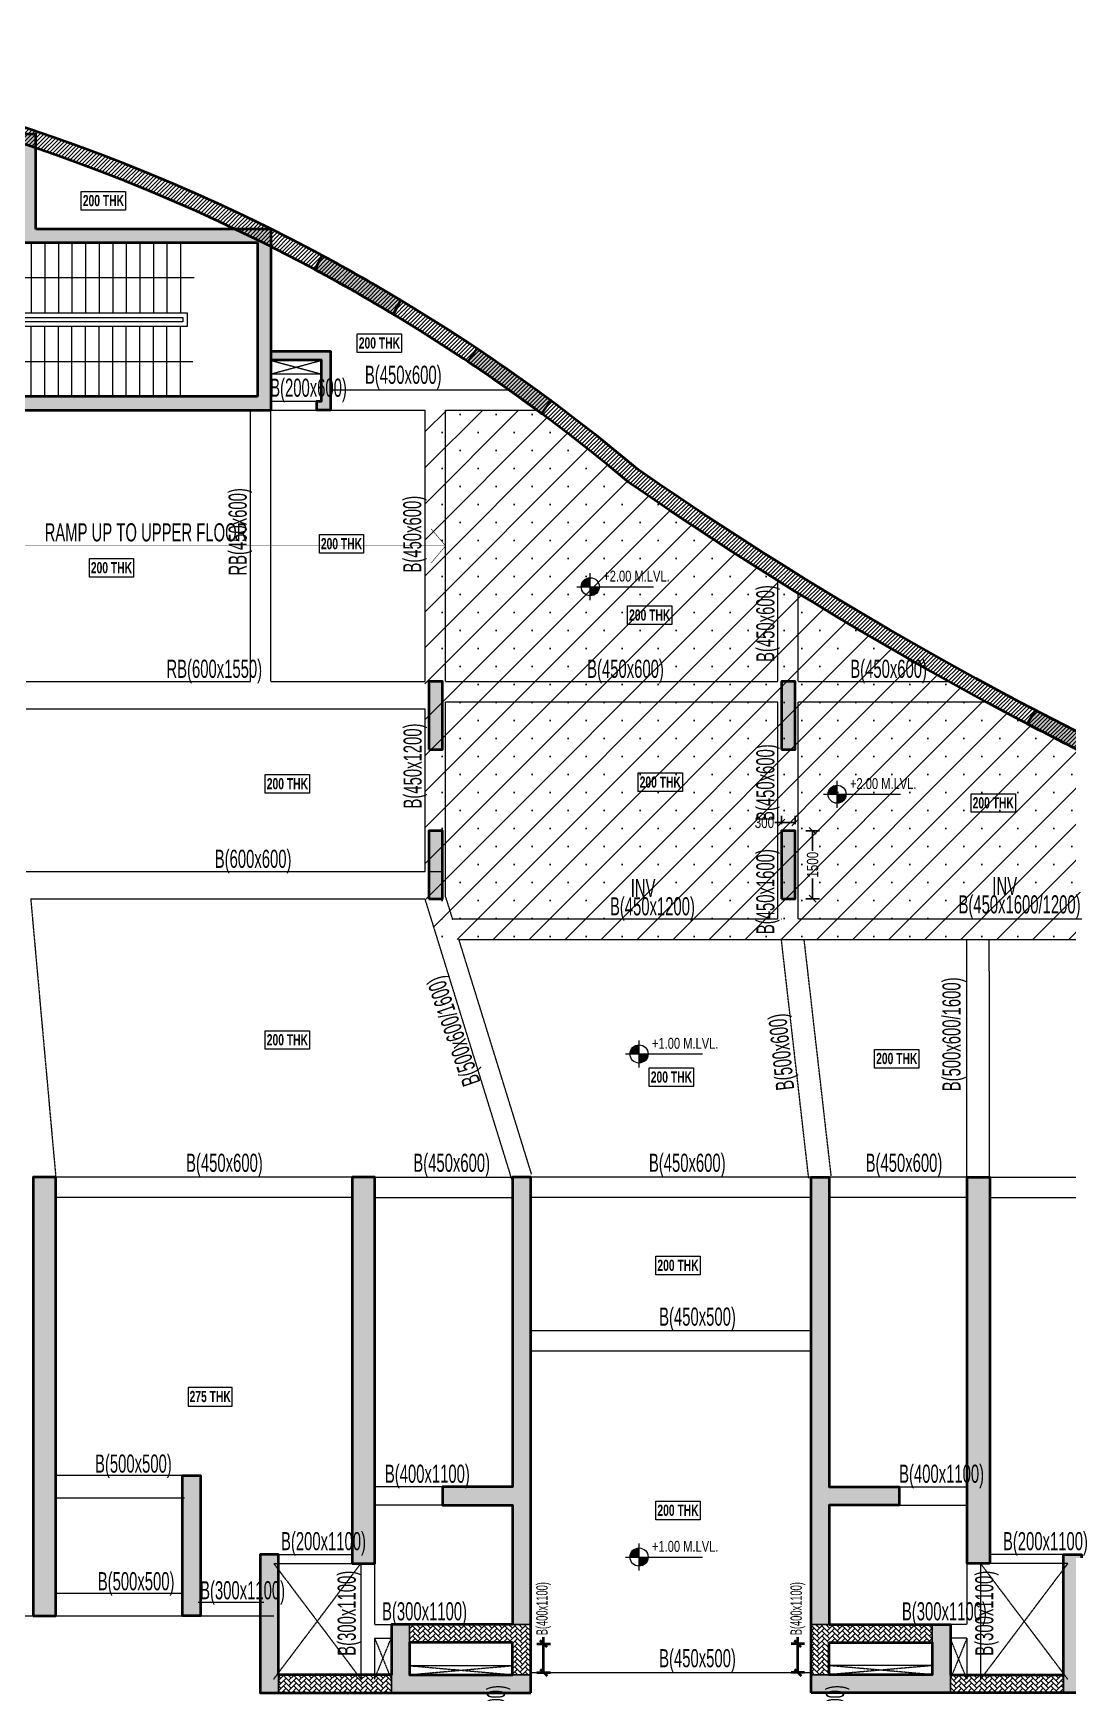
# Model space of a CAD drawing. Header units: millimetres. Extents: x 15 to 343839, y 33 to 62854.
# Drawn here: x 21381 to 44258, y 24560 to 61241 of the extents above; entities that cross this region are included whole.
import ezdxf

# ---------------------------------------------------------------- set-up
doc = ezdxf.new("R2010")
doc.units = ezdxf.units.MM
doc.linetypes.add('HIDDEN', pattern=[0.375, 0.25, -0.125])
for name, color, linetype, lineweight in [('A-ANNO-DIMS', 8, 'Continuous', 15), ('A-DETL-MISC', 35, 'Continuous', 15), ('A-FLOR-IDEN', 11, 'Continuous', 9), ('A-HIDD-ABVE', 8, 'HIDDEN', 20), ('G-____-____-DIMS', 7, 'Continuous', 9), ('S-BEAM', 7, 'Continuous', 18), ('S-BEAM-IDEN', 2, 'Continuous', 9), ('S-COL HATCH', 9, 'Continuous', 0), ('S-COLS', 5, 'Continuous', 35)]:
    doc.layers.add(name, color=color, linetype=linetype, lineweight=lineweight)
doc.layers.add('changes', color=7, linetype='Continuous')
doc.layers.add('HATCH', color=8, linetype='Continuous')
doc.styles.add('Dim.s & Anno.(Misc.)', font='ARIALN.TTF')
doc.styles.add('SOBHA', font='swisscl.ttf')
doc.styles.add('Swis721 LtCn BT', font='swisscl.ttf', dxfattribs={"width": 0.9, "height": 233.3551617873649})
doc.styles.add('Swis721 LtCn BT_1', font='swisscl.ttf', dxfattribs={"height": 239.9999999999999})
doc.styles.add('Swis721 LtCn BT_B', font='', dxfattribs={"width": 0.9, "height": 246.9183359013865})
doc.styles.get('Swis721 LtCn BT_B').set_extended_font_data('Swis721 LtCn BT', bold=True)
doc.dimstyles.new('A-GFC-100', dxfattribs={"dimscale": 100, "dimtxt": 1.75, "dimasz": 1.5, "dimexe": 1.5, "dimexo": 0, "dimgap": 1, "dimtad": 1, "dimdsep": 46, "dimtxsty": 'Dim.s & Anno.(Misc.)', "dimblk": 'ARCHTICK', "dimcen": 0, "dimdle": 1.5, "dimclrd": 256, "dimclre": 8, "dimclrt": 6, "dimazin": 2, "dimtfac": 1, "dimtix": 1, "dimtmove": 2, "dimatfit": 3, "dimfxl": 1, "dimtolj": 1, "dimlwd": -1, "dimlwe": 9, "dimarcsym": 0})
doc.dimstyles.new('S-100', dxfattribs={"dimscale": 100, "dimtxt": 2.5, "dimasz": 1.5, "dimexe": 1.5, "dimexo": 1.5, "dimgap": 0.1, "dimtad": 0, "dimdec": 0, "dimrnd": 0.0005, "dimzin": 0, "dimdsep": 46, "dimtxsty": 'SOBHA', "dimblk": 'OBLIQUE', "dimcen": 0.09, "dimclrd": 8, "dimclre": 8, "dimclrt": 6, "dimadec": 0, "dimazin": 0, "dimtfac": 1, "dimtdec": 0, "dimtofl": 0, "dimtmove": 0, "dimatfit": 3, "dimfxl": 1.5, "dimfxlon": 1, "dimtolj": 1, "dimtzin": 0, "dimlwd": -1, "dimlwe": -1, "dimarcsym": 0})
pattern_1 = [(45, (-31966103.1804494, 21022167.40844137), (0, 113.1370849898476), [240, -80]), (135, (-31966046.6119069, 21022223.97698387), (8.9e-15, 113.1370849898476), [240, -80])]
pattern_2 = [(45, (-31794446.85419369, 20735559.7480981), (0, 113.1370849898476), [240, -80]), (135, (-31794390.28565119, 20735616.3166406), (8.9e-15, 113.1370849898476), [240, -80])]

# ---------------------------------------------------------------- blocks, each defined once
blk = doc.blocks.new('_ARCHTICK')
at = {"color": 0, "linetype": 'ByBlock', "const_width": 0.15}
blk.add_lwpolyline([(-0.5, -0.5), (0.5, 0.5)], dxfattribs=at)
blk = doc.blocks.new('Spot Elevations - M_Spot Elevation - Target Filled-23738-FIRST FLOOR  FRAMING PLAN _NTA_')
at = {"layer": 'G-____-____-DIMS'}
h = blk.add_hatch(color=256, dxfattribs=at)
edge = h.paths.add_edge_path(flags=0)
edge.add_line((1.6e-15, 0), (-1.999999999999998, 0))
edge.add_arc((-2.6e-15, 1.9e-15), 1.999999999999994, 90.00000000000023, 180.0000000000001, ccw=False)
edge.add_line((1.6e-15, 1.999999999999998), (1.6e-15, 0))
h = blk.add_hatch(color=256, dxfattribs=at)
edge = h.paths.add_edge_path(flags=0)
edge.add_line((1.6e-15, 0), (2.000000000000003, 0))
edge.add_arc((9e-15, -5.8e-15), 1.999999999999992, 269.9999999999993, 359.99999999999983, ccw=False)
edge.add_line((1.6e-15, -1.999999999999999), (1.6e-15, 0))
for p, q in [((-2.999999999999997, 0), (14, 0)), ((1.9e-15, -2.999999999999999), (1.9e-15, 2.999999999999999))]:
    blk.add_line(p, q, dxfattribs=at)
blk.add_circle((1.6e-15, 0), 2.000000000000001, dxfattribs=at)
blk = doc.blocks.new('A$C89844c14')
at = {"layer": 'S-COL HATCH', "transparency": 33554687}
h = blk.add_hatch(dxfattribs=at)
h.set_pattern_fill('ANSI31', color=256, scale=500)
h.set_pattern_definition([(45, (-31243118.95039071, 21573255.04475099), (-44.19417382415922, 44.19417382415922), [])])
edge = h.paths.add_edge_path()
edge.add_line((-12641.36437787861, -10574.03004626185), (46763.39400777965, -10574.03004626185))
edge.add_line((46763.39400777965, -10574.03004626185), (50158.63604889065, -10423.83620051294))
edge.add_line((50158.63604889065, -10423.83620051294), (50158.63604889065, 18363.45195051283))
edge.add_arc((65986.83610693365, 101151.7779547721), 84287.8332837242, 235.3318360843077, 259.1763076908551, ccw=False)
edge.add_arc((-8442.753611341119, 269.379661232233), 41199.68046838963, 49.9961516128636, 101.0852321286915)
edge.add_line((-16364.17637338489, 40700.36693736166), (-15223.62516012043, 21151.17039509863))
edge.add_line((-15223.62516012043, 21151.17039509863), (-12641.36437787861, 21151.17039486021))
edge.add_line((-12641.36437787861, 21151.17039486021), (-12641.36437787861, -10574.03004626185))
edge = h.paths.add_edge_path(flags=16)
edge.add_line((-12291.36437835544, -10224.03004578501), (46755.65639505535, -10224.03004578501))
edge.add_line((46755.65639505535, -10224.03004578501), (49808.63604841381, -10088.97671297937))
edge.add_line((49808.63604841381, -10088.97671297937), (49808.63604841381, 18074.53277989477))
edge.add_arc((65986.83610427752, 101151.777949918), 84637.83327854906, 235.3207608542366, 258.9803174311657, ccw=False)
edge.add_arc((-8442.753610882908, 269.3796631880104), 40849.68046623029, 49.97334944151059, 100.6567920093794)
edge.add_line((-15996.90336217731, 40414.50658699125), (-14893.4499033913, 21501.17039509863))
edge.add_line((-14893.4499033913, 21501.17039509863), (-12291.36437835544, 21501.17039462179))
edge.add_line((-12291.36437835544, 21501.17039462179), (-12291.36437835544, -10224.03004578501))
h = blk.add_hatch(color=256, dxfattribs=at)
h.dxf.hatch_style = 1
h.paths.add_polyline_path([(9116.98672829941, 37152.32847986743), (4718.410191729665, 37152.32847986743), (4718.410191729665, 38940.81823940575, 0.0061394084809778), (3764.870239019394, 39252.32868109271), (2318.410443499685, 39252.32868109271), (2318.410355761647, 38452.32847986743), (2618.410192206502, 38452.32847986743), (2618.410192206502, 38952.32868109271), (4418.410191729665, 38952.32868109271), (4418.410191729665, 37152.32847986743), (2618.410192206502, 37152.32847986743), (2618.410192206502, 37452.32847986743), (2318.410271838307, 37452.32847986743), (2318.410166934133, 34902.32847986743), (2618.410191729665, 34902.32847986743), (2618.410191729665, 36852.32847986743), (9618.410192206504, 36852.32847986743), (9618.410192206504, 33452.32847962901), (2618.410191729665, 33452.32847962901), (2618.410191729665, 33652.32847986743), (2318.410192206502, 33652.32847986743), (2318.410192206502, 33152.32847962901), (9918.41019268334, 33152.32847962901), (9918.41019268334, 36759.98198723793, 0.005461092932289)])
h = blk.add_hatch(color=256, dxfattribs=at)
h.dxf.hatch_style = 1
h.paths.add_polyline_path([(4718.410191729665, 39252.32868109271), (3764.870239019394, 39252.32868109271, -0.0061394084809777), (4718.410191729665, 38940.81823940575)])
h = blk.add_hatch(color=256, dxfattribs=at)
h.dxf.hatch_style = 1
h.paths.add_polyline_path([(9916.488125164064, 37152.32847986743), (9116.98672829941, 37152.32847986743, -0.0054610929322891), (9918.41019268334, 36759.98198723793)])
h = blk.add_hatch(color=256, dxfattribs=at)
h.dxf.hatch_style = 1
h.paths.add_polyline_path([(11048.92116140947, 36566.86073822156), (10883.09765475243, 36258.63587787375, -0.0119099194119703), (12621.80857507884, 35269.11350852624), (12787.81885411963, 35577.68553232029, 0.011811406777988)])
h = blk.add_hatch(color=256, dxfattribs=at)
h.dxf.hatch_style = 1
h.paths.add_polyline_path([(14465.38931171223, 34513.35306438059), (14270.55549418181, 34222.59580556676, -0.0119099194350363), (15905.50230845436, 33069.67815620452), (16100.55556829646, 33360.76290838793, 0.0118114067623344)])
h = blk.add_hatch(color=256, dxfattribs=at)
h.dxf.hatch_style = 1
h.paths.add_polyline_path([(11228.40951917693, 34451.18865903467), (9918.410194970667, 34451.16267657652), (9918.412713244557, 34251.15960171819), (11028.40955301747, 34251.18161733449), (11028.44738690555, 33351.16267636418), (10928.43067152798, 33351.18271977827), (10928.43461797759, 33152.32848249003), (11228.43530390039, 33151.15871177241), (11228.4095191732, 33351.16267636791)])
h = blk.add_hatch(color=256, dxfattribs=at)
h.dxf.hatch_style = 1
h.paths.add_polyline_path([(13404.06315256283, 25652.33507237211), (13704.06315097958, 25652.33507307246), (13704.06314678862, 27152.33507307246), (13404.06314883753, 27152.33507237211)])
h = blk.add_hatch(color=256, dxfattribs=at)
h.dxf.hatch_style = 1
h.paths.add_polyline_path([(13404.06326432153, 25652.3350940235), (13704.06326413527, 25652.3350940235), (13704.06326413527, 27152.3350940235), (13404.06326432153, 27152.3350940235)])
h = blk.add_hatch(color=256, dxfattribs=at)
h.dxf.hatch_style = 1
h.paths.add_polyline_path([(21204.06315097958, 25652.33509332687), (21504.06315265596, 25652.3350940235), (21504.06314893067, 27152.3350940235), (21204.06314678863, 27152.33509332687)])
h = blk.add_hatch(color=256, dxfattribs=at)
h.dxf.hatch_style = 1
h.paths.add_polyline_path([(21204.06326460093, 25652.3350940235), (21504.06326255202, 25652.3350940235), (21504.06326255202, 27152.3350940235), (21204.06326460093, 27152.3350940235)])
h = blk.add_hatch(color=256, dxfattribs=at)
h.dxf.hatch_style = 1
h.paths.add_polyline_path([(28423.99673158675, 25307.0760040693), (28605.68384588138, 25607.67662080005, -0.0060300541328902), (26819.177078031, 26518.35735208914), (26637.80549352989, 26218.27875832841, 0.0060046413283246)])
h = blk.add_hatch(color=256, dxfattribs=at)
h.dxf.hatch_style = 1
h.paths.add_polyline_path([(13404.06315815076, 22352.34440836683), (13704.06315982714, 22352.34440860152), (13704.06315610185, 23852.34440860152), (13404.06315489113, 23852.34440836683)])
h = blk.add_hatch(color=256, dxfattribs=at)
h.dxf.hatch_style = 1
h.paths.add_polyline_path([(13404.06326292455, 22352.34442955628), (13704.06326273829, 22352.34442955628), (13704.06326273829, 23852.34442955628), (13404.06326292455, 23852.34442955628)])
h = blk.add_hatch(color=256, dxfattribs=at)
h.dxf.hatch_style = 1
h.paths.add_polyline_path([(21204.0631602928, 22352.34442885593), (21504.06315870956, 22352.34442955628), (21504.06315591559, 23852.34442955628), (21204.06315610185, 23852.34442885593)])
h = blk.add_hatch(color=256, dxfattribs=at)
h.dxf.hatch_style = 1
h.paths.add_polyline_path([(21204.06326273829, 22352.34442955628), (21504.06326115504, 22352.34442955628), (21504.06326115504, 23852.34442955628), (21204.06326273829, 23852.34442955628)])
at = {"layer": 'S-COLS'}
for p, q in [((4718.410191729665, 39252.32868109271, 5.384398549e-07), (2318.410443499685, 39252.32868109271, 3.28693309e-07)), ((4718.410191729665, 37152.32847986743, 2.087540928e-07), (4718.410191729665, 39252.32868109271, 5.384398549e-07)), ((9918.41019268334, 37152.32847986743), (4718.410191729665, 37152.32847986743, 2.087540928e-07)), ((9918.41019268334, 33152.32847962901), (9918.41019268334, 37152.32847986743)), ((2618.410191729665, 36852.32847986743), (9618.410192206504, 36852.32847986743)), ((9618.410192206504, 36852.32847986743), (9618.410192206504, 33452.32847962901)), ((9618.410192206504, 33452.32847962901), (2618.410191729665, 33452.32847962901)), ((2318.410192206502, 33152.32847962901), (9918.41019268334, 33152.32847962901))]:
    blk.add_line(p, q, dxfattribs=at)
for points, elevation in [([(-12641.36437787861, -10574.03004626185), (46763.39400777965, -10574.03004626185), (50158.63604889065, -10423.83620051294), (50158.63604889065, 18363.45195051283, -0.104418166803797), (18042.01030120998, 31828.38711067289, 0.2266855225477514), (-16364.17637338489, 40700.36693736166), (-15223.62516012043, 21151.17039509863), (-12641.36437787861, 21151.17039486021)], -9.701837e-10), ([(-12291.36437835544, -10224.03004578501), (46755.65639505535, -10224.03004578501), (49808.63604841381, -10088.97671297937), (49808.63604841381, 18074.53277989477, -0.1036025941680122), (17829.4674840942, 31549.83351107687, 0.2248253873117498), (-15996.90336217731, 40414.50658699125), (-14893.4499033913, 21501.17039509863), (-12291.36437835544, 21501.17039462179)], -3.2951e-10)]:
    blk.add_lwpolyline(points, format="xyb", close=True, dxfattribs=dict(at, elevation=elevation))
at = {"layer": 'S-COLS', "elevation": -8.166589e-10}
for points in [[(12787.81885708123, 35577.6855305396, 0.011811406798394), (11048.92116140947, 36566.86073822156), (10883.09765475243, 36258.63587787375, -0.0119099194119703), (12621.80857507884, 35269.11350852624), (12787.81885428726, 35577.68553263322)], [(14465.38931160793, 34513.35306422413), (14270.55549418181, 34222.59580556676, -0.0119099194350363), (15905.50230845436, 33069.67815620452), (16100.55556829646, 33360.76290838793, 0.0118114067829311), (14465.38930881396, 34513.35306632147)], [(26637.80548092351, 26218.27876495197, 0.0060046413709705), (28423.99673158675, 25307.0760040693), (28605.68384588138, 25607.67662080005, -0.0060300541328902), (26819.177078031, 26518.35735208914), (26637.8054930307, 26218.2787575014)]]:
    blk.add_lwpolyline(points, format="xyb", dxfattribs=at)
at = {"layer": 'S-COLS', "elevation": -9.924532e-10}
blk.add_lwpolyline([(9918.410194970667, 34451.16267657652), (11228.40951917693, 34451.18865903467), (11228.4095191732, 33351.16267636791), (11228.43530390039, 33151.15871177241), (10928.43461797759, 33152.32848249003), (10928.43067152798, 33351.18271977827), (11028.44738690555, 33351.16267636418), (11028.40955301747, 34251.18161733449), (9918.412713244557, 34251.15960171819), (9918.410194970667, 34451.16267657652)], dxfattribs=at)
at = {"layer": 'S-COLS', "elevation": -8.166589e-10}
for points in [[(13404.06315256283, 25652.33507237211), (13704.06315097958, 25652.33507307246), (13704.06314678862, 27152.33507307246), (13404.06314883753, 27152.33507237211)], [(13404.06326432153, 25652.3350940235), (13704.06326413527, 25652.3350940235), (13704.06326413527, 27152.3350940235), (13404.06326432153, 27152.3350940235)], [(21204.06315097958, 25652.33509332687), (21504.06315265596, 25652.3350940235), (21504.06314893067, 27152.3350940235), (21204.06314678863, 27152.33509332687)], [(21204.06326460093, 25652.3350940235), (21504.06326255202, 25652.3350940235), (21504.06326255202, 27152.3350940235), (21204.06326460093, 27152.3350940235)], [(13404.06315815076, 22352.34440836683), (13704.06315982714, 22352.34440860152), (13704.06315610185, 23852.34440860152), (13404.06315489113, 23852.34440836683)], [(13404.06326292455, 22352.34442955628), (13704.06326273829, 22352.34442955628), (13704.06326273829, 23852.34442955628), (13404.06326292455, 23852.34442955628)], [(21204.0631602928, 22352.34442885593), (21504.06315870956, 22352.34442955628), (21504.06315591559, 23852.34442955628), (21204.06315610185, 23852.34442885593)], [(21204.06326273829, 22352.34442955628), (21504.06326115504, 22352.34442955628), (21504.06326115504, 23852.34442955628), (21204.06326273829, 23852.34442955628)]]:
    blk.add_lwpolyline(points, close=True, dxfattribs=at)
blk = doc.blocks.new('_OBLIQUE')
at = {"color": 0, "linetype": 'ByBlock'}
blk.add_line((-0.5, -0.5), (0.5, 0.5), dxfattribs=at)
blk = doc.blocks.new('*D24')
at = {"layer": 'S-COLS', "color": 8, "transparency": 16777216}
for p, q in [((32667.76176927862, 25642.34094485674), (32667.76176927862, 25792.34094485674)), ((32517.76176927863, 25642.34094485674), (32817.76176927862, 25642.34094485674)), ((32667.76176927862, 25009.840757985), (32667.76176927862, 25642.34094485674)), ((32517.76176927863, 25009.840757985), (32817.76176927862, 25009.840757985))]:
    blk.add_line(p, q, dxfattribs=at)
at = {"layer": 'S-COLS', "color": 8, "transparency": 16777216, "xscale": 150, "yscale": 150, "zscale": 150}
for p, rotation in [((32667.76176927862, 25642.34094485674), 90), ((32667.76176927862, 25009.840757985), 270)]:
    blk.add_blockref('_OBLIQUE', p, dxfattribs=dict(at, rotation=rotation))
at = {"layer": 'S-COLS', "color": 6, "transparency": 16777216, "insert": (32667.76176927862, 26419.11682952251), "char_height": 250, "attachment_point": 5, "rotation": 90, "style": 'SOBHA'}
blk.add_mtext('\\A1;{\\W0.8;\\C2;B(400x1100)}', dxfattribs=at)
blk = doc.blocks.new('*D25')
at = {"layer": 'S-COLS', "color": 8, "transparency": 16777216}
for p, q in [((38288.47285912065, 25642.34094485674), (38288.47285912065, 25792.34094485674)), ((38438.47285912064, 25642.34094485674), (38138.47285912065, 25642.34094485674)), ((38288.47285912065, 25009.840757985), (38288.47285912065, 25642.34094485674)), ((38438.47285912064, 25009.840757985), (38138.47285912065, 25009.840757985))]:
    blk.add_line(p, q, dxfattribs=at)
at = {"layer": 'S-COLS', "color": 8, "transparency": 16777216, "xscale": 150, "yscale": 150, "zscale": 150}
for p, rotation in [((38288.47285912065, 25642.34094485674), 90), ((38288.47285912065, 25009.840757985), 270)]:
    blk.add_blockref('_OBLIQUE', p, dxfattribs=dict(at, rotation=rotation))
at = {"layer": 'S-COLS', "color": 6, "transparency": 16777216, "insert": (38288.47285912065, 26419.11682952251), "char_height": 250, "attachment_point": 5, "rotation": 90, "style": 'SOBHA'}
blk.add_mtext('\\A1;{\\W0.8;\\C2;B(400x1100)}', dxfattribs=at)
blk = doc.blocks.new('A$C0921b736')
at = {"layer": 'S-COL HATCH', "transparency": 33554687}
h = blk.add_hatch(color=256, dxfattribs=at)
h.dxf.hatch_style = 1
h.paths.add_polyline_path([(12524.977809906, 12975.20534372329), (13025.00312328338, 12975.20534372329), (13025.00312328338, 22675.20470356941), (12524.977809906, 22675.20470356941)])
h = blk.add_hatch(color=256, dxfattribs=at)
h.dxf.hatch_style = 1
h.paths.add_polyline_path([(19575.00293970108, 14135.19997811317), (20075.00294017792, 14135.19997811317), (20075.00294017792, 22675.19536566734), (19575.00293970108, 22675.19536566734)])
h = blk.add_hatch(color=256, dxfattribs=at)
h.dxf.hatch_style = 1
h.paths.add_polyline_path([(23525.00294017792, 22675.19536566734), (23125.00293970108, 22675.19536566734), (23125.00293970108, 15825.19997811317), (21574.99893379211, 15825.19997811317), (21574.99893379211, 15425.19675477594), (23125.00293970108, 15425.19675477594), (23125.00293970108, 12785.19997835159), (23525.00294017792, 12785.19997835159)])
h = blk.add_hatch(color=256, dxfattribs=at)
h.dxf.hatch_style = 1
h.paths.add_polyline_path([(29725.00351956487, 12785.19997835159), (30125.0035200417, 12785.19997835159), (30125.0035200417, 15425.19675477594), (31675.00752595067, 15425.19675477594), (31675.00752595067, 15825.19997811317), (30125.0035200417, 15825.19997811317), (30125.0035200417, 22675.19536566734), (29725.00351956487, 22675.19536566734)])
h = blk.add_hatch(color=256, dxfattribs=at)
h.dxf.hatch_style = 1
h.paths.add_polyline_path([(33675.0035200417, 14135.19997811317), (33175.00351956487, 14135.19997811317), (33175.00351956487, 22675.19536566734), (33675.0035200417, 22675.19536566734)])
h = blk.add_hatch(color=256, dxfattribs=at)
h.dxf.hatch_style = 1
h.paths.add_polyline_path([(15825.00276660919, 12975.20483279228), (16225.00276660919, 12975.20483279228), (16225.00290727615, 16075.19992899895), (15825.00277738273, 16075.19993472099)])
h = blk.add_hatch(color=256, dxfattribs=at)
h.dxf.hatch_style = 1
h.paths.add_polyline_path([(17945.00293970108, 14335.19997906685), (17545.00293970108, 14335.19997906685), (17545.00293970108, 11275.19985723495), (17945.00293970108, 11275.19985723495), (17945.00293970108, 11675.19985628128)])
h = blk.add_hatch(color=256, dxfattribs=at)
h.dxf.hatch_style = 1
h.paths.add_polyline_path([(35305.00352004171, 11675.19985628128), (35305.00352004171, 11275.19985723495), (35705.00352004171, 11275.19985723495), (35705.00352004171, 14335.19997906685), (35305.00352004171, 14335.19997906685)])
h = blk.add_hatch(color=256, dxfattribs=at)
h.dxf.hatch_style = 1
h.paths.add_polyline_path([(23525.00294017792, 11275.19985723495), (23525.00294017792, 11675.19985628128), (23125.00293970108, 11675.19985628128), (20845.00294017792, 11675.19985628128), (20845.00294017792, 12385.19997835159), (20845.00294017792, 12785.19997835159), (20445.00294160843, 12785.19997835159), (20445.00294160843, 11675.19985628128), (20445.00294160843, 11275.19985723495)])
at = {"layer": 'S-COL HATCH'}
h = blk.add_hatch(dxfattribs=at)
h.set_pattern_fill('AR-HBONE', color=256, scale=20)
h.set_pattern_definition(pattern_2)
h.paths.add_polyline_path([(23125.00294017792, 12385.19997835159), (23125.00293970108, 11692.47018022835), (23125.00640951097, 11692.46977652982), (23125.00640999153, 11675.19985628128), (23525.00294018164, 11675.19985628128), (23525.00294017792, 12785.19997835159), (20845.00294017792, 12785.19997835159), (20845.00294017792, 12485.19997859001), (20845.00294065476, 12385.19997835159)])
at = {"layer": 'S-COL HATCH', "transparency": 33554687}
h = blk.add_hatch(color=256, dxfattribs=at)
h.dxf.hatch_style = 1
h.paths.add_polyline_path([(32805.00351813436, 11275.19985723495), (32805.00351813436, 11675.19985628128), (32805.00351813436, 12785.19997835159), (32405.00351956487, 12785.19997835159), (32405.00351956487, 12385.19997835159), (32405.00351956487, 11675.19985628128), (30125.0035200417, 11675.19985628128), (29725.00351956487, 11675.19985628128), (29725.00351956487, 11275.19985723495)])
at = {"layer": 'S-COL HATCH'}
h = blk.add_hatch(dxfattribs=at)
h.set_pattern_fill('AR-HBONE', color=256, scale=20)
h.set_pattern_definition(pattern_2)
h.paths.add_polyline_path([(30125.00351956487, 12385.19997835159), (30125.0035200417, 11692.47018022835), (30125.00005023182, 11692.46977652982), (30125.00004975125, 11675.19985628128), (29725.00351956114, 11675.19985628128), (29725.00351956487, 12785.19997835159), (32405.00351956487, 12785.19997835159), (32405.00351956487, 12485.19997859001), (32405.00351908803, 12385.19997835159)])
h = blk.add_hatch(dxfattribs=at)
h.set_pattern_fill('AR-HBONE', color=256, scale=20)
h.set_pattern_definition(pattern_1)
h.paths.add_polyline_path([(20445.00294160843, 11275.19985723495), (20445.00294160843, 11675.19985628128), (17945.00293970108, 11675.19985628128), (17945.00293970108, 11275.19985723495)])
h = blk.add_hatch(dxfattribs=at)
h.set_pattern_fill('AR-HBONE', color=256, scale=20)
h.set_pattern_definition(pattern_1)
h.paths.add_polyline_path([(35305.00352004171, 11275.19985723495), (35305.00352004171, 11675.19985628128), (32805.00351813436, 11675.19985628128), (32805.00351813436, 11275.19985723495)])
at = {"layer": 'changes'}
for p, q in [((20845.00294017792, 12385.19997835159), (20845.00294017792, 12785.19997835159)), ((23125.00293970108, 12785.19997835159), (23525.00294017792, 12785.19997835159)), ((30125.0035200417, 12785.19997835159), (29725.00351956487, 12785.19997835159)), ((32405.00351956487, 12385.19997835159), (32405.00351956487, 12785.19997835159)), ((17945.00293970108, 11675.19985628128), (17945.00293970108, 11275.19985723495)), ((20445.00294160843, 11675.19985628128), (20445.00294160843, 11275.19985723495)), ((23125.00293970108, 11675.19985628128), (23525.00294017792, 11675.19985628128)), ((30125.0035200417, 11675.19985628128), (29725.00351956487, 11675.19985628128)), ((32805.00351813436, 11675.19985628128), (32805.00351813436, 11275.19985723495)), ((35305.00352004171, 11675.19985628128), (35305.00352004171, 11275.19985723495))]:
    blk.add_line(p, q, dxfattribs=at)
at = {"layer": 'S-COLS'}
for points, elevation in [([(12524.977809906, 12975.20534372329), (13025.00312328338, 12975.20534372329), (13025.00312328338, 22675.20470356941), (12524.977809906, 22675.20470356941)], -7.379508e-10), ([(15825.00277738273, 16075.19993472099), (16225.00290727615, 16075.19992899895), (16225.00276660919, 12975.20483279228), (15825.00276660919, 12975.20483279228)], -7.381996e-10)]:
    blk.add_lwpolyline(points, close=True, dxfattribs=dict(at, elevation=elevation))
for points in [[(23525.00294017792, 11275.19985723495), (23525.00294017792, 22675.19536566734), (23125.00293970108, 22675.19536566734), (23125.00293970108, 15825.19997811317), (21574.99893379211, 15825.19997811317), (21574.99893379211, 15425.19675477594), (23125.00293970108, 15425.19675477594), (23125.00293970108, 12785.19997835159), (20445.00294160843, 12785.19997835159), (20445.00294160843, 11675.19985628128), (17945.00293970108, 11675.19985628128), (17945.00293970108, 14335.19997906685), (17545.00293970108, 14335.19997906685), (17545.00293970108, 11275.19985723495), (23525.00294017792, 11275.19985723495)], [(29725.00351956487, 11275.19985723495), (29725.00351956487, 22675.19536566734), (30125.0035200417, 22675.19536566734), (30125.0035200417, 15825.19997811317), (31675.00752595067, 15825.19997811317), (31675.00752595067, 15425.19675477594), (30125.0035200417, 15425.19675477594), (30125.0035200417, 12785.19997835159), (32805.00351813436, 12785.19997835159), (32805.00351813436, 11675.19985628128), (35305.00352004171, 11675.19985628128), (35305.00352004171, 14335.19997906685), (35705.00352004171, 14335.19997906685), (35705.00352004171, 11275.19985723495), (29725.00351956487, 11275.19985723495)]]:
    blk.add_lwpolyline(points, dxfattribs=at)
for points in [[(19575.00293970108, 14135.19997811317), (20075.00294017792, 14135.19997811317), (20075.00294017792, 22675.19536566734), (19575.00293970108, 22675.19536566734)], [(33675.0035200417, 14135.19997811317), (33175.00351956487, 14135.19997811317), (33175.00351956487, 22675.19536566734), (33675.0035200417, 22675.19536566734)], [(23125.00293970108, 12385.19997835159), (20845.00294017792, 12385.19997835159), (20845.00294017792, 11675.19985628128), (23125.00293970108, 11675.19985628128)], [(30125.0035200417, 12385.19997835159), (32405.00351956487, 12385.19997835159), (32405.00351956487, 11675.19985628128), (30125.0035200417, 11675.19985628128)]]:
    blk.add_lwpolyline(points, close=True, dxfattribs=at)
blk = doc.blocks.new('*D29')
at = {"layer": 'changes', "color": 8, "transparency": 16777216}
for p, q in [((38465.63254846511, 43612.18516752529), (38765.63254846511, 43612.18516752529)), ((38615.63254846511, 43612.18516752529), (38615.63254846511, 43166.00888967471)), ((38615.63254846511, 42112.1851675253), (38615.63254846511, 42558.36144537588)), ((38465.63254846511, 42112.1851675253), (38765.63254846511, 42112.1851675253))]:
    blk.add_line(p, q, dxfattribs=at)
at = {"layer": 'changes', "color": 8, "transparency": 16777216, "xscale": 150, "yscale": 150, "zscale": 150}
for p, rotation in [((38615.63254846511, 43612.18516752529), 90), ((38615.63254846511, 42112.1851675253), 270)]:
    blk.add_blockref('_OBLIQUE', p, dxfattribs=dict(at, rotation=rotation))
at = {"layer": 'changes', "color": 6, "transparency": 16777216, "insert": (38615.63254846511, 42862.18516752528), "char_height": 250, "attachment_point": 5, "rotation": 90, "style": 'SOBHA'}
blk.add_mtext('\\A1;1500', dxfattribs=at)
blk = doc.blocks.new('*D30')
at = {"layer": 'changes', "color": 8, "transparency": 16777216}
for p, q in [((37927.82338083683, 43796.54322164538), (37777.82338083683, 43796.54322122628)), ((37927.82338093283, 43762.18516668709), (37927.82338041774, 43946.54322164537)), ((38227.82338065057, 43796.54322248357), (37927.82338083683, 43796.54322164538)), ((38227.82338074657, 43762.18516752528), (38227.82338023147, 43946.54322248356))]:
    blk.add_line(p, q, dxfattribs=at)
at = {"layer": 'changes', "color": 8, "transparency": 16777216, "xscale": 150, "yscale": 150, "zscale": 150}
for p, rotation in [((37927.82338083683, 43796.54322164538), 180.0000001600825), ((38227.82338065057, 43796.54322248357), 1.600825872e-07)]:
    blk.add_blockref('_OBLIQUE', p, dxfattribs=dict(at, rotation=rotation))
at = {"layer": 'changes', "color": 6, "transparency": 16777216, "insert": (37549.27816458519, 43796.54322058773), "char_height": 250, "attachment_point": 5, "rotation": 1.6008255730587373e-07, "style": 'SOBHA'}
blk.add_mtext('\\A1;300', dxfattribs=at)
blk = doc.blocks.new('A$Cf8d4ec59')
at = {"layer": 'A-DETL-MISC'}
for p, q in [((-5300.000001907349, -5.0067901611e-06), (-5300.000001907349, -1550.005597352982)), ((-5000.000005722046, -5.0067901611e-06), (-5000.000005722046, -1550.005597352982)), ((-4700.000005722046, -5.0067901611e-06), (-4700.000005722046, -1550.005597352982)), ((-4400.000001907349, -5.0067901611e-06), (-4400.000001907349, -1550.005597352982)), ((-4100.000001907349, -5.0067901611e-06), (-4100.000001907349, -1550.005597352982)), ((-3800.000001907349, -5.0067901611e-06), (-3800.000001907349, -1550.005597352982)), ((-3500.000005722046, -5.0067901611e-06), (-3500.000005722046, -1550.005597352982)), ((-3200.000005722046, -5.0067901611e-06), (-3200.000005722046, -1550.005597352982)), ((-2900.000001907349, -5.0067901611e-06), (-2900.000001907349, -1550.005597352982)), ((-2600.000001907349, -5.0067901611e-06), (-2600.000001907349, -1550.005597352982)), ((-2300.000001907349, -5.0067901611e-06), (-2300.000001907349, -1549.994012117386)), ((-2000.000005722046, -5.0067901611e-06), (-2000.000005722046, -1549.994012117386)), ((-1700.000005722046, -5.0067901611e-06), (-1700.000005722046, -1549.994012117386)), ((-5000.000005722046, -3400.00000500679), (-5000.000005722046, -1850.005112886429)), ((-4700.000005722046, -3400.00000500679), (-4700.000005722046, -1850.004632234573)), ((-4400.000001907349, -3400.00000500679), (-4400.000001907349, -1850.00414776802)), ((-4100.000001907349, -3400.00000500679), (-4100.000001907349, -1850.003667116165)), ((-3800.000001907349, -3400.00000500679), (-3800.000001907349, -1850.003182649612)), ((-3500.000005722046, -3400.00000500679), (-3500.000005722046, -1850.002698183059)), ((-3200.000005722046, -3400.00000500679), (-3200.000005722046, -1850.002217531204)), ((-2900.000001907349, -3400.00000500679), (-2900.000001907349, -1850.001733064651)), ((-2600.000001907349, -3400.00000500679), (-2600.000001907349, -1850.001252412796)), ((-2300.000001907349, -3400.00000500679), (-2300.000001907349, -1850.000771760941)), ((-2000.000005722046, -3400.00000500679), (-2000.000005722046, -1850.000287294388)), ((-1700.000005722046, -3400.00000500679), (-1700.000005722046, -1850.000287294388))]:
    blk.add_line(p, q, dxfattribs=at)
for points in [[(-1550.000001907348, -1549.999802827835), (-1550.000001907348, -1849.999806642532), (-5450.000005722046, -1850.005597352981), (-5450.000005722046, -1550.005597352982)], [(-1650.000001907348, -1649.999943971634), (-1650.000001907348, -1749.999940156936), (-5350.000001907349, -1750.00546002388), (-5350.000001907349, -1650.00546002388)]]:
    blk.add_lwpolyline(points, close=True, dxfattribs=at)
at = {"layer": 'A-ANNO-DIMS', "ltscale": 500}
for points in [[(-1400.000001907348, -775.0005238056183), (-5600.001485824584, -774.9584209918976)], [(-5599.998933792114, -2624.961293458939), (-1424.103029251098, -2625.000146150589)]]:
    blk.add_leader(points, dimstyle='A-GFC-100', override={"dimasz": 0.002, "dimtad": 0, "dimfxl": 0.18, "dimarcsym": 1}, dxfattribs=at)

msp = doc.modelspace()

# ---------------------------------------------------------------- hatches: boundary and pattern name
at = {"layer": 'HATCH'}
h = msp.add_hatch(dxfattribs=at)
h.set_pattern_fill('SACNCR', color=256, scale=6000)
h.set_pattern_definition([(45, (-31346289.54769778, 21492996.03766574), (-397.747564417433, 397.747564417433), []), (45, (-31345891.80013178, 21492996.03766574), (-397.747564417433, 397.747564417433), [0, -562.5])])
h.paths.add_polyline_path([(32516.39801608274, 52909.82963768052), (33653.07457772518, 52044.13194962623), (35290.046688168, 50805.59687949376), (36752.90561155478, 49838.04071436109), (38190.34760426978, 48928.91051759975), (39517.76795555154, 48124.6528276171), (40680.22237101445, 47447.27028000014), (42376.29887233177, 46502.56500003146), (47044.9337354886, 44155.62636517765), (49063.45525725433, 43249.31947037609), (50708.46581999088, 42557.12637928905), (54225.93430349478, 41211.01109076696), (30317.03615604589, 41211.01109076696), (30038.79404451574, 42109.84558311136), (30048.9658465969, 52910.99940839441)])

# ---------------------------------------------------------------- linework, layer by layer
at = {"layer": 'A-FLOR-IDEN', "color": 8, "flags": 128}
for points in [[(23422.56427525977, 57743.17018665778), (23422.56427525977, 57331.34478983314), (22445.06427525977, 57331.34478983314), (22445.06427525977, 57743.17018665778)], [(23422.56427525977, 57743.17018665778), (23422.56427525977, 57331.34478983314), (22445.06427525977, 57331.34478983314), (22445.06427525977, 57743.17018665778)], [(29525.20230222369, 54596.3630625646), (29525.20230222369, 54184.53766573997), (28547.70230222369, 54184.53766573997), (28547.70230222369, 54596.3630625646)], [(29525.20230222369, 54596.3630625646), (29525.20230222369, 54184.53766573997), (28547.70230222369, 54184.53766573997), (28547.70230222369, 54596.3630625646)], [(35502.06427525977, 48583.17018665777), (35502.06427525977, 48171.34478983315), (34524.56427525977, 48171.34478983315), (34524.56427525977, 48583.17018665777)], [(35502.06427525977, 48583.17018665777), (35502.06427525977, 48171.34478983315), (34524.56427525977, 48171.34478983315), (34524.56427525977, 48583.17018665777)], [(27490.56427525977, 44854.67018665778), (27490.56427525977, 44442.84478983314), (26513.06427525977, 44442.84478983314), (26513.06427525977, 44854.67018665778)], [(27490.56427525977, 44854.67018665778), (27490.56427525977, 44442.84478983314), (26513.06427525977, 44442.84478983314), (26513.06427525977, 44854.67018665778)], [(35735.56427525977, 44890.17018665777), (35735.56427525977, 44478.34478983315), (34758.06427525977, 44478.34478983315), (34758.06427525977, 44890.17018665777)], [(35735.56427525977, 44890.17018665777), (35735.56427525977, 44478.34478983315), (34758.06427525977, 44478.34478983315), (34758.06427525977, 44890.17018665777)], [(43098.06427525977, 44432.67018665777), (43098.06427525977, 44020.84478983315), (42120.56427525976, 44020.84478983315), (42120.56427525976, 44432.67018665777)], [(43098.06427525977, 44432.67018665777), (43098.06427525977, 44020.84478983315), (42120.56427525976, 44020.84478983315), (42120.56427525976, 44432.67018665777)], [(27490.56427525977, 39194.67018665778), (27490.56427525977, 38782.84478983315), (26513.06427525977, 38782.84478983315), (26513.06427525977, 39194.67018665778)], [(27490.56427525977, 39194.67018665778), (27490.56427525977, 38782.84478983315), (26513.06427525977, 38782.84478983315), (26513.06427525977, 39194.67018665778)], [(40964.56427525977, 38781.17018665778), (40964.56427525977, 38369.34478983315), (39987.06427525977, 38369.34478983315), (39987.06427525977, 38781.17018665778)], [(40964.56427525977, 38781.17018665778), (40964.56427525977, 38369.34478983315), (39987.06427525977, 38369.34478983315), (39987.06427525977, 38781.17018665778)], [(35981.56427525977, 38372.17018665778), (35981.56427525977, 37960.34478983315), (35004.06427525977, 37960.34478983315), (35004.06427525977, 38372.17018665778)], [(35981.56427525977, 38372.17018665778), (35981.56427525977, 37960.34478983315), (35004.06427525977, 37960.34478983315), (35004.06427525977, 38372.17018665778)], [(36127.29105070854, 34210.45214975658), (36127.29105070854, 33798.62675293195), (35149.79105070854, 33798.62675293195), (35149.79105070854, 34210.45214975658)], [(24805.97024409349, 31310.20368601042), (24805.97024409349, 30898.37828918578), (25783.47024409349, 30898.37828918578), (25783.47024409349, 31310.20368601042)], [(36127.29105070854, 28796.16750730234), (36127.29105070854, 28384.34211047771), (35149.79105070854, 28384.34211047771), (35149.79105070854, 28796.16750730234)]]:
    msp.add_lwpolyline(points, close=True, dxfattribs=at)
at = {"layer": 'A-FLOR-IDEN', "color": 8, "elevation": 6.797408171e-07, "flags": 128}
for points in [[(28686.06429710487, 50159.29931913348), (28686.06429710487, 49747.47392230885), (27708.56429710487, 49747.47392230885), (27708.56429710487, 50159.29931913348)], [(28686.06429710487, 50159.29931913348), (28686.06429710487, 49747.47392230885), (27708.56429710487, 49747.47392230885), (27708.56429710487, 50159.29931913348)], [(23600.06429710487, 49628.79931913348), (23600.06429710487, 49216.97392230885), (22622.56429710487, 49216.97392230885), (22622.56429710487, 49628.79931913348)], [(23600.06429710487, 49628.79931913348), (23600.06429710487, 49216.97392230885), (22622.56429710487, 49216.97392230885), (22622.56429710487, 49628.79931913348)]]:
    msp.add_lwpolyline(points, close=True, dxfattribs=at)
at = {"layer": 'A-HIDD-ABVE', "linetype": 'HIDDEN'}
for p, q in [((26638.31288333113, 53709.82876404407, -1.3217722e-09), (27748.31224366526, 54009.85254323887, -1.3217722e-09)), ((26638.31933726619, 54009.8305277008, -1.3217722e-09), (27748.32212637241, 53709.87825151192, -1.3178889e-09)), ((26698.11735911543, 27419.84085956248), (28628.11735959599, 24859.84073773058)), ((26698.11735911543, 24859.84073773058), (28628.11735959599, 27419.84085956248)), ((44258.11673159772, 27419.84085956248), (42328.11673111716, 24859.84073773058)), ((44258.11673159772, 24859.84073773058), (42328.11673111716, 27419.84085956248)), ((28928.11735959227, 25769.8408598009), (29298.11736102278, 24859.84073773058)), ((28928.11735959227, 24859.84073773058), (29298.11736102278, 25769.8408598009)), ((42028.11673112089, 25769.8408598009), (41658.11672969038, 24859.84073773058)), ((42028.11673112089, 24859.84073773058), (41658.11672969038, 25769.8408598009)), ((29698.11856745059, 25160.01425255494), (31978.11856697375, 24959.84073773059)), ((29698.11856745059, 24959.84073773059), (31978.11856697375, 25160.01425255494)), ((41258.11552326257, 25160.01425255494), (38978.11552373941, 24959.84073773059)), ((41258.11552326257, 24959.84073773059), (38978.11552373941, 25160.01425255494))]:
    msp.add_line(p, q, dxfattribs=at)
at = {"layer": 'S-BEAM'}
for p, q in [((26638.32334133113, 53709.83159075336, -1.3259082e-09), (27748.32485364626, 53709.87751453029, -1.3217722e-09)), ((26698.11735911543, 27419.84086051616), (28428.11735911543, 27419.84086051616)), ((28628.11735959227, 27419.84085956248), (28628.11735959227, 24859.84073773058)), ((42328.11673112089, 27419.84085956248), (42328.11673112089, 24859.84073773058)), ((44258.11673159772, 27419.84086051616), (42528.11673159772, 27419.84086051616)), ((28928.11735959227, 25769.8408598009), (28928.11735959227, 24859.84073773058)), ((28928.11735959227, 25769.8408598009), (29298.11736102278, 25769.8408598009)), ((42028.11673112089, 25769.8408598009), (41658.11672969038, 25769.8408598009)), ((42028.11673112089, 25769.8408598009), (42028.11673112089, 24859.84073773058))]:
    msp.add_line(p, q, dxfattribs=at)
at = {"layer": 'S-BEAM', "linetype": 'HIDDEN'}
for p, q in [((27948.33402768026, 53359.83360226856, -1.3217722e-09), (31897.70449024314, 53359.83360228347, -1.3217722e-09)), ((26188.31290773923, 46909.83625247361, 6.784172151e-07), (26188.31290746356, 52909.82963975551, 6.783402254e-07)), ((26638.31288333113, 53109.83360226857, -1.3217722e-09), (27648.52631820986, 53109.85360701414, -1.3217722e-09)), ((26638.31290773923, 46909.83625247361, 6.784172151e-07), (26638.31290746356, 52909.8296397704, 6.783402254e-07)), ((30048.96584686885, 46909.83627238901, -1.0726436e-09), (30048.9658465969, 52910.99940839441, -1.1496483e-09)), ((30498.96584660063, 52909.82963768052), (32516.39801608274, 52909.82963768052)), ((30498.96584686885, 46909.83627238901, -1.0726436e-09), (30498.9658465969, 52909.82963768424, -1.1496333e-09)), ((37848.96584622065, 46909.83624759348, -1.0726436e-09), (37848.96584612007, 49138.49410539524, -1.1012409e-09)), ((38298.96584628026, 46909.83624759348, -1.0547798e-09), (38298.9658462281, 48859.20357957514, -1.0717881e-09)), ((30498.96584687258, 46909.83624758976), (37848.96584621693, 46909.83624759348)), ((38298.96584628398, 46909.83624759348), (41629.56548748786, 46909.83624759348)), ((21228.25133833165, 46309.83624758975), (30048.96584689493, 46309.83624758975)), ((30498.96584689493, 46459.83624758976), (37848.96584623555, 46459.83624758976)), ((30498.96584707002, 42145.04413617062, -1.0115036e-09), (30498.96584689493, 46459.83624758603, -1.0668694e-09)), ((37848.96584623183, 41661.01109075206, -1.4129938e-09), (37848.96584623183, 46459.83624758976, -1.0668694e-09)), ((38298.96584629888, 46459.83624757858), (42450.93971085051, 46459.83624758976)), ((38298.96584642554, 41661.01109075951, -1.0089838e-09), (38298.96584629516, 46459.83624757858, -1.0508536e-09)), ((21228.25133693466, 42709.84558311137), (30048.96584705512, 42709.84558311137)), ((30123.54258904482, 42709.84558311509), (30423.96585127587, 42709.84558311509)), ((21324.97824957842, 42111.01535382899, -1.1471799e-09), (21877.09656588609, 35982.27644217419, -1.4755992e-09)), ((21325.0836304451, 42109.84558311136), (30038.79404451574, 42109.84558311136, -1.0961757e-09)), ((30038.79404451574, 42109.84558311136, -1.1503171e-09), (31963.18015964205, 35893.30054845321)), ((30498.96584707002, 42145.04413617434, -1.1438201e-09), (30648.80252751956, 41661.01109075578, -1.1116888e-09)), ((30427.82797188932, 41661.01109075206, -1.4882561e-09), (30423.96595566968, 41661.01109074832, -1.4883692e-09)), ((37848.96584623183, 41661.01109075206, -1.4129938e-09), (30648.80252752701, 41661.01109075206, -1.4817851e-09)), ((37935.79929022367, 41661.01109075578, -1.4121642e-09), (37927.82797295848, 41661.01109075578, -1.4122403e-09)), ((49066.65257350231, 41661.01109075578, -1.3058185e-09), (38298.96584642554, 41661.01109075206, -1.4086944e-09)), ((30788.10397985453, 41211.01109076696, -1.0818168e-09), (32393.0545636403, 36026.37194578009)), ((38529.74005982155, 35931.4033607434), (37925.36060766379, 41211.01109076696, -1.1528241e-09)), ((39026.49581861372, 35988.2691334899), (38428.62603656823, 41211.01109076696, -1.1483523e-09)), ((42028.11673112089, 35959.83624711665), (42021.60303361217, 41211.01109076696)), ((42528.11673112089, 35959.83624711665), (42521.7778599287, 41211.01109076696)), ((28428.08919329817, 35959.84366837176), (21878.11754269774, 35959.84366835686, -1.4755992e-09)), ((28928.14552540953, 35959.84366837176), (31950.91606666023, 35959.83631330388)), ((38578.11672969038, 35959.85133308577), (32405.31863348434, 35959.83631330388)), ((42028.08856387312, 35959.84366837176), (38978.11673016722, 35959.83624711665)), ((42528.14489598447, 35959.84366837176), (49078.11654658491, 35959.84366835686, -1.4755992e-09)), ((28428.08919329817, 35509.84366836804), (21878.11754269774, 35509.84366834196)), ((28928.14516042421, 35509.84366836804), (31978.11699413011, 35509.83624710175)), ((38578.1167311209, 35509.85133309322, -1.4988759e-09), (32378.11735959227, 35509.83624710175)), ((42028.08892885843, 35509.84366836804), (38978.11709515254, 35509.83624710175)), ((42528.14489598447, 35509.84366836804), (49078.11654658491, 35509.84366834196)), ((38578.11744921903, 32559.83592551606), (32378.11784935246, 32559.83592551606)), ((38578.11744921903, 32109.83632899853), (32378.11784935246, 32109.83592551606)), ((24728.11719450975, 29359.8408161703, -1.4758481e-09), (21878.11754041041, 29359.8408161703, -1.4755992e-09)), ((30428.11335320646, 29109.84085956248), (28928.11735959227, 29109.84085956248)), ((40528.12073750669, 29109.84085956248), (42028.11673112089, 29109.84085956248)), ((24728.11719450975, 28859.8408161703, -1.4758481e-09), (21878.11754041041, 28859.8408161703, -1.4755992e-09)), ((30428.11335320646, 28709.84085956248), (28928.11735959227, 28709.84085956248)), ((40528.12073750669, 28709.84085956248), (42028.11673112089, 28709.84085956248)), ((26698.11735911543, 27619.84086051616), (28428.11735911543, 27619.84086051616)), ((44258.11673159772, 27619.84086051616), (42528.11673159772, 27619.84086051616)), ((28928.11735959227, 27419.84085956248), (28928.11735959227, 26069.8408598009)), ((42028.11673112089, 27419.84085956248), (42028.11673112089, 26069.8408598009)), ((21878.11754041041, 26759.84579935702, -1.4755992e-09), (24678.1171854722, 26759.84579953211, -1.3970286e-09)), ((25028.11720642323, 26559.84579935702), (26480.51658936093, 26559.84579935702)), ((19028.11812739695, 26259.84559172052), (26698.1173568281, 26259.84579935702)), ((28928.11735959227, 26069.8408598009), (29298.11736102278, 26069.8408598009)), ((42028.11673112089, 26069.8408598009), (41658.11672969038, 26069.8408598009)), ((32378.11735911543, 25009.84073844584), (38578.11713528881, 25009.84073844584))]:
    msp.add_line(p, q, dxfattribs=at)
at = {"layer": 'S-BEAM', "ltscale": 250000}
for p, q in [((26638.31288561846, 52909.8296376768, -1.3217722e-09), (30048.9658465969, 52909.82963768052)), ((21227.82348780209, 46909.83624759348), (26188.31290773923, 46909.83624758976)), ((26638.31290773923, 46909.83624758976), (30048.96584687258, 46909.83624758976)), ((30048.96584705512, 42709.84558311137, -1.0187509e-09), (30048.96584689493, 46309.83624758975, -1.0649447e-09)), ((30788.10397985453, 41211.01109077068), (49067.55843810612, 41211.01109075951, -1.1600223e-09))]:
    msp.add_line(p, q, dxfattribs=at)
at = {"layer": 'S-BEAM', "const_width": 12.5}
for points, elevation in [([(30182.60810442145, 49534.83295503663), (30498.96584673101, 49909.83295503663), (30182.60810442145, 50284.83295503663)], -1.1111385e-09), ([(16466.72607026125, 49909.83913909675), (30498.96584673101, 49909.83913909675)], -2.506905e-10)]:
    msp.add_lwpolyline(points, dxfattribs=dict(at, elevation=elevation))
at = {"layer": 'S-BEAM', "elevation": -7.376485e-10}
for points in [[(31978.11856697375, 24959.84073773059), (29698.11856745059, 24959.84073773059), (29698.11856745059, 25160.01425255494), (31978.11856697375, 25160.01425255494)], [(38978.11552373941, 24959.84073773059), (41258.11552326257, 24959.84073773059), (41258.11552326257, 25160.01425255494), (38978.11552373941, 25160.01425255494)]]:
    msp.add_lwpolyline(points, close=True, dxfattribs=at)

# ---------------------------------------------------------------- block references
at = {"layer": 'changes'}
msp.add_blockref('A$C0921b736', (8856.97593218336, 13284.6495646763, -1.1459779e-09), dxfattribs=at)
at = {"layer": 'G-____-____-DIMS', "xscale": 99.99999999999991, "yscale": 99.99999999999991, "zscale": 99.99999999999991}
for p in [(33699.29041901852, 49006.54998287218, -1.5022638e-09), (39155.79041901851, 44420.04998287218, -1.5022638e-09), (34777.28793362031, 38679.66278854045), (34777.28793362031, 27560.66278854044)]:
    msp.add_blockref('Spot Elevations - M_Spot Elevation - Target Filled-23738-FIRST FLOOR  FRAMING PLAN _NTA_', p, dxfattribs=at)
at = {"layer": 'S-BEAM-IDEN'}
msp.add_blockref('A$Cf8d4ec59', (26338.31736359621, 56609.8296402994, -1.2429527e-09), dxfattribs=at)
at = {"layer": 'S-COL HATCH', "color": 4}
msp.add_blockref('A$C89844c14', (16723.76022525007, 19759.840737969), dxfattribs=at)

# ---------------------------------------------------------------- texts
at = {"layer": 'A-FLOR-IDEN', "color": 1, "char_height": 246.9183359013865, "width": 1154.999999999998, "attachment_point": 2, "line_spacing_factor": 0.9642671421142559, "style": 'Swis721 LtCn BT_B'}
for s, insert in [('200 THK', (22933.81427525977, 57665.12820509853)), ('200 THK', (22933.81427525977, 57665.12820509853)), ('200 THK', (29036.45230222369, 54518.32108100536)), ('200 THK', (29036.45230222369, 54518.32108100536)), ('200 THK', (28197.31429710488, 50081.25733757423, 6.796665251e-07)), ('200 THK', (28197.31429710488, 50081.25733757423, 6.796665251e-07)), ('200 THK', (23111.31429710487, 49550.75733757423, 6.796665251e-07)), ('200 THK', (23111.31429710487, 49550.75733757423, 6.796665251e-07)), ('200 THK', (35013.31427525977, 48505.12820509853)), ('200 THK', (35013.31427525977, 48505.12820509853)), ('200 THK', (27001.81427525977, 44776.62820509853)), ('200 THK', (27001.81427525977, 44776.62820509853)), ('200 THK', (35246.81427525977, 44812.12820509853)), ('200 THK', (35246.81427525977, 44812.12820509853)), ('200 THK', (42609.31427525977, 44354.62820509853)), ('200 THK', (42609.31427525977, 44354.62820509853)), ('200 THK', (27001.81427525977, 39116.62820509853)), ('200 THK', (27001.81427525977, 39116.62820509853)), ('200 THK', (40475.81427525977, 38703.12820509854)), ('200 THK', (40475.81427525977, 38703.12820509854)), ('200 THK', (35492.81427525977, 38294.12820509853)), ('200 THK', (35492.81427525977, 38294.12820509853)), ('200 THK', (35638.54105070854, 34132.41016819733)), ('275 THK', (25294.72024409348, 31232.16170445117)), ('200 THK', (35638.54105070854, 28718.12552574309))]:
    msp.add_mtext(s, dxfattribs=dict(at, insert=insert))
at = {"layer": 'G-____-____-DIMS', "char_height": 239.9999999999999, "width": 1683.880654475457, "attachment_point": 1, "line_spacing_factor": 0.970125592708619, "style": 'Swis721 LtCn BT_1'}
for s, insert in [('+2.00 M.LVL.', (33984.67347965638, 49362.16003028707, -1.5022638e-09)), ('+2.00 M.LVL.', (39441.17347965638, 44775.66003028708, -1.5022638e-09)), ('+1.00 M.LVL.', (35062.67099425818, 39035.27283595535)), ('+1.00 M.LVL.', (35062.67099425818, 27916.27283595535))]:
    msp.add_mtext(s, dxfattribs=dict(at, insert=insert))
at = {"layer": 'S-BEAM-IDEN', "style": 'Swis721 LtCn BT', "width": 0.8}
for s, rotation, p in [('B(200x600)', 359.9999999999997, (26621.0209460246, 53205.96186668085, -0.043657844796375)), ('B(450x600)', 359.9999999999997, (28715.99940634767, 53491.3361092064, -1.5621085e-09)), ('RB(450x600)', 90.00000000000031, (26101.47968507806, 49252.567692526, 6.782839191e-07)), ('B(450x600)', 90.00000000000031, (29962.13262420768, 49320.58868229794, -1.2059397e-09)), ('RAMP UP TO UPPER FLOOR', 359.9999999999997, (21633.55499480913, 50009.24356377529)), ('B(450x600)', 90.00000000000031, (37769.13262342165, 47344.79960766094, -1.2467075e-09)), ('RB(600x1550)', 359.9999999999997, (24327.36869244526, 46993.1695860553, -1.1164444e-09)), ('B(450x600)', 359.9999999999997, (33629.85163384552, 46993.16958092557)), ('B(450x600)', 359.9999999999997, (39448.00683629761, 46993.16958092557)), ('B(450x1200)', 90.00000000000031, (29969.13262420768, 44105.01382261174, -1.2059397e-09)), ('B(450x600)', 90.00000000000031, (37769.13262355576, 43829.16126691209, -1.2059397e-09)), ('B(600x600)', 359.9999999999997, (25395.63787475849, 42793.17891643973)), ('B(450x1600)', 90.00000000000031, (37769.13262355576, 41328.54039758848, -1.2059397e-09)), ('INV', 359.9999999999997, (42589.91210352133, 42191.11552420662)), ('INV', 359.9999999999997, (34593.9121035176, 42149.28103184732, -1.3338058e-09)), ('B(450x1600/1200)', 359.9999999999997, (41841.09165791298, 41786.17891643973)), ('B(450x1200)', 359.9999999999997, (34133.9514219972, 41744.34442408042, -1.3338058e-09)), ('B(500x600/1600)', 109.1773419647608, (31274.88853179539, 38059.01347355949, -2.2994264e-09)), ('B(500x600/1600)', 90.00000000000031, (41885.39610835785, 37855.00257414984)), ('B(500x600)', 96.2612320463146, (38210.5259557503, 37900.74530642139, -2.3339344e-09)), ('B(500x500)', 359.9999999999997, (22748.51653655121, 29426.53564809295)), ('B(400x1100)', 359.9999999999996, (29157.02896367262, 29201.96966116908, -1.4713175e-09)), ('B(200x1100)', 359.9999999999996, (26860.91647149498, 27711.96966212275, -1.4713175e-09)), ('B(500x500)', 359.9999999999997, (22808.8514690275, 26826.54063127967)), ('B(300x1100)', 89.99999999999969, (28512.73837399358, 25379.52142765405, -1.4713175e-09)), ('B(300x1100)', 90.00000000000033, (42610.16238338748, 25379.52142765405, -1.4713175e-09)), ('B(300x1100)', 359.9999999999997, (25071.6213294218, 26626.54063127967)), ('B(300x1100)', 359.9999999999996, (29095.19971220071, 26161.9696614075, -1.4713175e-09)), ('B(450x500)', 89.99999999999969, (31812.73837733145, 23032.61306637558, -1.063179e-09)), ('B(450x500)', 90.00000000000033, (39310.16358790795, 23032.61306637558, -1.063179e-09))]:
    msp.add_text(s, height=400, rotation=rotation, dxfattribs=at).set_placement(p)
for s, p in [('B(450x600)', (24761.13750129814, 36074.81380659746)), ('B(450x600)', (29786.29545868809, 36074.81380659746)), ('B(450x600)', (34995.65589234109, 36074.81380659746)), ('B(450x600)', (39787.56470608587, 36074.81380659746)), ('B(450x500)', (35221.92648028085, 32674.80349249797)), ('B(400x1100)', (40528.16974041114, 29201.96966116908, -1.4713175e-09)), ('B(200x1100)', (42824.28223258877, 27711.96966212275, -1.4713175e-09)), ('B(300x1100)', (40589.99899188305, 26161.9696614075, -1.4713175e-09)), ('B(450x500)', (35221.92648028085, 25124.80830542775))]:
    msp.add_text(s, height=400, dxfattribs=at).set_placement(p)

# ---------------------------------------------------------------- dimensions: what is measured, and where the dimension line sits
at = {"layer": 'changes'}
for p1, p2, distance, picture, middle in [((38227.82338116566, 43612.18516752528, -1.5543074e-09), (37927.82338135193, 43612.18516668709, -1.5543074e-09), -184.3580549582839, '*D30', (37549.27816458519, 43796.54322058773)), ((38227.82338395963, 42112.18516752528, -1.5543074e-09), (38227.82348640511, 43612.18516752528, -1.5543074e-09), -387.8090620599969, '*D29', (38615.63254846511, 42862.18516752528))]:
    dim = msp.add_aligned_dim(p1=p1, p2=p2, distance=distance, dimstyle='S-100', dxfattribs=at)
    dim.commit()
    dim.dimension.update_dxf_attribs({"geometry": picture, "text_midpoint": middle})
at = {"layer": 'S-COLS'}
for base, p1, p2, picture, middle in [((32667.76176927862, 25642.34094485674, 6.793358778e-07), (32278.11858817811, 25009.84075798499, 6.785982294e-07), (31978.11738096053, 25642.34094485672, 6.785982294e-07), '*D24', (32667.76176927862, 26419.11682952251, 6.793358778e-07)), ((38288.47285912065, 25642.34094485674, 6.793358778e-07), (38678.11603998268, 25009.84075798499, 6.785982294e-07), (38978.11724720026, 25642.34094485672, 6.785982294e-07), '*D25', (38288.47285912065, 26419.11682952251, 6.793358778e-07))]:
    dim = msp.add_linear_dim(base=base, p1=p1, p2=p2, angle=90, text='{\\W0.8;\\C2;B(400x1100)}', dimstyle='S-100', dxfattribs=at)
    dim.commit()
    dim.dimension.update_dxf_attribs({"geometry": picture, "text_midpoint": middle})

doc.saveas('drawing.dxf')
